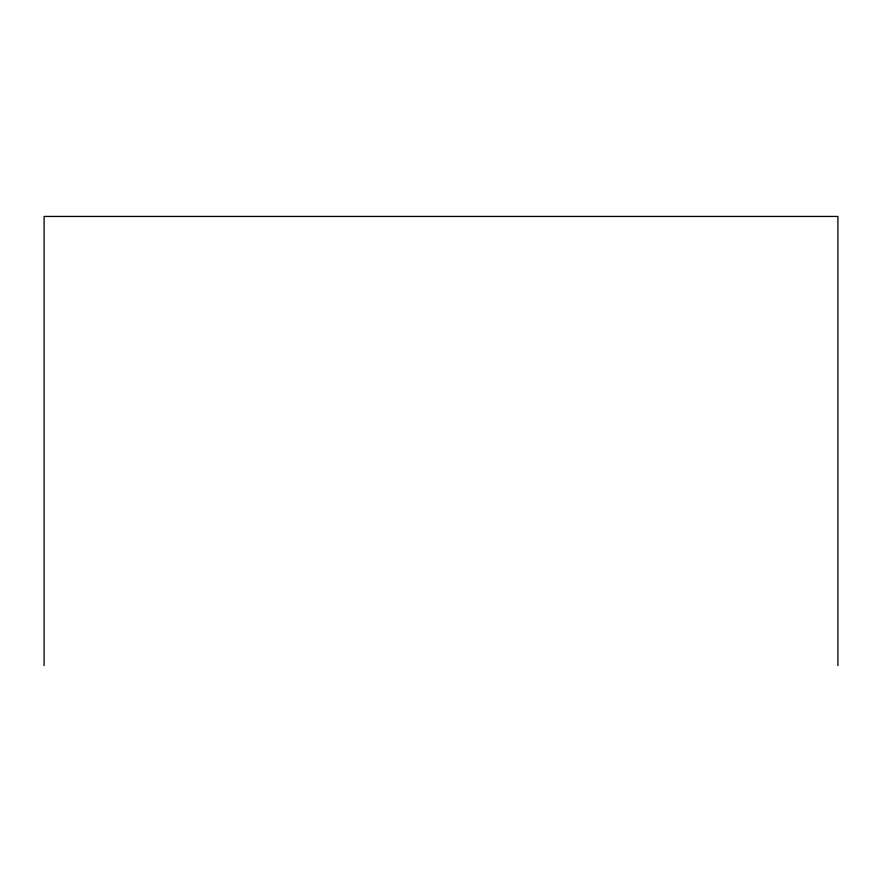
<?xml version="1.0" encoding="UTF-8"?>
<svg xmlns="http://www.w3.org/2000/svg" width="882" height="882" viewBox="0 0 882 882"><rect width="100%" height="100%" fill="white"/><g stroke="black" fill="none" stroke-linecap="round" stroke-linejoin="round"><path stroke-width="1.32" d="M837.9 665.557L837.9 216.443L44.1 216.443L44.1 665.557"/></g></svg>
